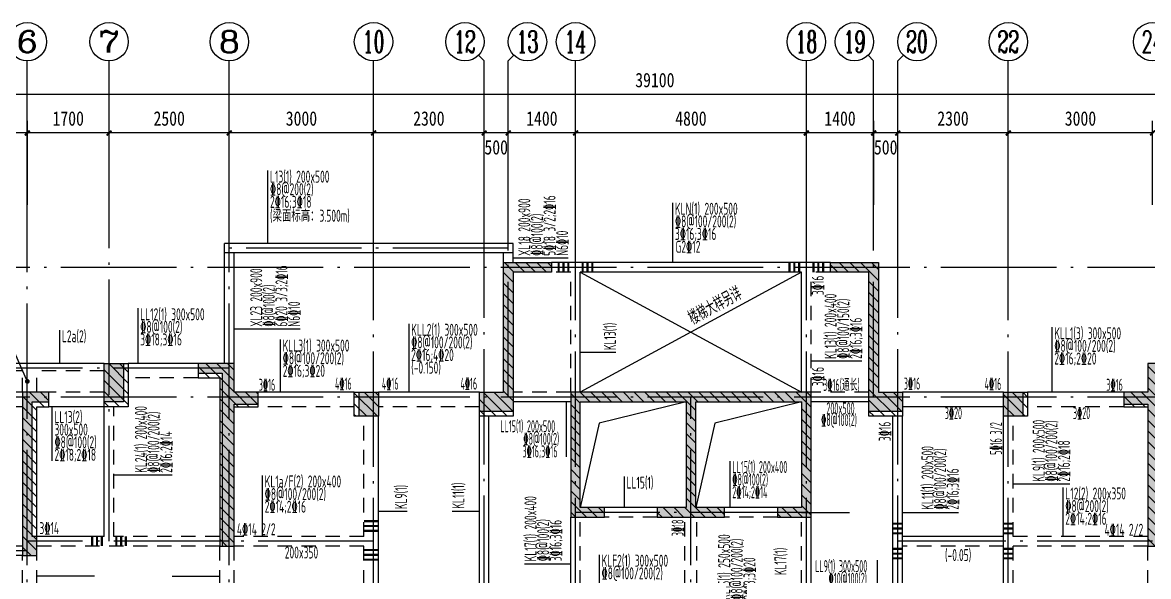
# Model space of a CAD drawing. Extents: x -144902 to 588294, y -160863 to 65494.
# Drawn here: x 112551 to 135966, y -58465 to -46933 of the extents above; entities that cross this region are included whole.
import ezdxf
from ezdxf.enums import TextEntityAlignment as Align

# ---------------------------------------------------------------- set-up
doc = ezdxf.new("R2010")
doc.units = 0
doc.header["$LTSCALE"] = 100
doc.linetypes.add('3', pattern=[5, 3, -2])
doc.linetypes.add('ACAD_ISO04W100', pattern=[30.5, 24, -3, 0.5, -3])
doc.layers.get('0').update_dxf_attribs({"linetype": 'CONTINUOUS'})
doc.layers.get('Defpoints').update_dxf_attribs({"linetype": 'CONTINUOUS'})
for name, color, linetype in [('AXIS', 3, 'CONTINUOUS'), ('AXIS_TEXT', 7, 'CONTINUOUS'), ('DOTE', 253, 'ACAD_ISO04W100'), ('HATCH', 254, 'CONTINUOUS'), ('HIDE_BEAMDIMLOCAL', 7, 'CONTINUOUS'), ('HIDE_BEAMDIMMASS', 2, 'CONTINUOUS'), ('S_BEAMDIMLOCAL', 7, 'CONTINUOUS'), ('S_BEAMDIMMASS', 2, 'CONTINUOUS'), ('TEXT', 7, 'CONTINUOUS'), ('梁', 4, 'CONTINUOUS'), ('梁虚线', 134, '3'), ('次梁箍筋', 1, 'CONTINUOUS'), ('砼墙', 3, 'CONTINUOUS'), ('零厚板', 7, 'CONTINUOUS')]:
    doc.layers.add(name, color=color, linetype=linetype)
doc.styles.add('_HZTXT', font='complex.shx', dxfattribs={"width": 0.7, "bigfont": 'tssdchn.shx'})
doc.styles.add('COMPLEX', font='COMPLEX')
doc.styles.add('DIM_FONT', font='SIMHEI.TTF', dxfattribs={"width": 0.8})
doc.styles.get("Standard").update_dxf_attribs({"font": 'tssdeng.shx', "width": 0.7, "bigfont": 'tssdchn.shx'})
doc.dimstyles.new('DIMN', dxfattribs={"dimtxt": 300, "dimasz": 100, "dimexe": 250, "dimexo": 300, "dimgap": 150, "dimtad": 1, "dimdec": 0, "dimzin": 0, "dimdsep": 46, "dimtxsty": 'DIM_FONT', "dimblk": 'ARCHTICK', "dimcen": 0.09, "dimclrt": 7, "dimazin": 2, "dimtfac": 1, "dimtdec": 0, "dimtix": 1, "dimtmove": 2, "dimatfit": 3, "dimfxl": 1, "dimtolj": 1, "dimtzin": 0, "dimarcsym": 0})
pattern_1 = [(45, (-91455.6, -42367.63), (-112.2532, 112.2532), [])]

# ---------------------------------------------------------------- blocks, each defined once
blk = doc.blocks.new('_ArchTick')
at = {"color": 0, "linetype": 'ByBlock', "const_width": 0.4}
blk.add_lwpolyline([(-0.5, -0.5), (0.5, 0.5)], dxfattribs=at)
blk = doc.blocks.new('*D1608')
at = {"layer": 'AXIS', "color": 0, "lineweight": -2}
for p, q in [((4027, 23103), (4027, 25650)), ((43127, 23103), (43127, 25650)), ((43127, 25400), (4027, 25400))]:
    blk.add_line(p, q, dxfattribs=at)
at = {"layer": 'Defpoints', "color": 0}
for p in [(4027, 25400), (4027, 22803), (43127, 22803)]:
    blk.add_point(p, dxfattribs=at)
at = {"layer": 'AXIS', "color": 0, "lineweight": -2, "xscale": 100, "yscale": 100, "zscale": 100, "rotation": 180}
blk.add_blockref('_ArchTick', (4027, 25400), dxfattribs=at)
at = {"layer": 'AXIS', "color": 0, "lineweight": -2, "xscale": 100, "yscale": 100, "zscale": 100}
blk.add_blockref('_ArchTick', (43127, 25400), dxfattribs=at)
at = {"layer": 'AXIS', "color": 7, "insert": (23577, 25700), "char_height": 300, "attachment_point": 5, "style": 'DIM_FONT'}
blk.add_mtext('\\A1;39100', dxfattribs=at)
blk = doc.blocks.new('*D1613')
at = {"layer": 'AXIS', "color": 0, "lineweight": -2}
for p, q in [((30927, 23103), (30927, 24850)), ((33927, 23103), (33927, 24850)), ((33927, 24600), (30927, 24600))]:
    blk.add_line(p, q, dxfattribs=at)
at = {"layer": 'Defpoints', "color": 0}
for p in [(30927, 24600), (30927, 22803), (33927, 22803)]:
    blk.add_point(p, dxfattribs=at)
at = {"layer": 'AXIS', "color": 0, "lineweight": -2, "xscale": 100, "yscale": 100, "zscale": 100, "rotation": 180}
blk.add_blockref('_ArchTick', (30927, 24600), dxfattribs=at)
at = {"layer": 'AXIS', "color": 0, "lineweight": -2, "xscale": 100, "yscale": 100, "zscale": 100}
blk.add_blockref('_ArchTick', (33927, 24600), dxfattribs=at)
at = {"layer": 'AXIS', "color": 7, "insert": (32427, 24900), "char_height": 300, "attachment_point": 5, "style": 'DIM_FONT'}
blk.add_mtext('\\A1;3000', dxfattribs=at)
blk = doc.blocks.new('*D1614')
at = {"layer": 'AXIS', "color": 0, "lineweight": -2}
for p, q in [((28627, 23103), (28627, 24850)), ((30927, 23103), (30927, 24850)), ((30927, 24600), (28627, 24600))]:
    blk.add_line(p, q, dxfattribs=at)
at = {"layer": 'Defpoints', "color": 0}
for p in [(28627, 24600), (28627, 22803), (30927, 22803)]:
    blk.add_point(p, dxfattribs=at)
at = {"layer": 'AXIS', "color": 0, "lineweight": -2, "xscale": 100, "yscale": 100, "zscale": 100, "rotation": 180}
blk.add_blockref('_ArchTick', (28627, 24600), dxfattribs=at)
at = {"layer": 'AXIS', "color": 0, "lineweight": -2, "xscale": 100, "yscale": 100, "zscale": 100}
blk.add_blockref('_ArchTick', (30927, 24600), dxfattribs=at)
at = {"layer": 'AXIS', "color": 7, "insert": (29777, 24900), "char_height": 300, "attachment_point": 5, "style": 'DIM_FONT'}
blk.add_mtext('\\A1;2300', dxfattribs=at)
blk = doc.blocks.new('*D1615')
at = {"layer": 'AXIS', "color": 0, "lineweight": -2}
for p, q in [((28127, 23103), (28127, 24850)), ((28627, 23103), (28627, 24850)), ((28627, 24600), (28127, 24600))]:
    blk.add_line(p, q, dxfattribs=at)
at = {"layer": 'Defpoints', "color": 0}
for p in [(28127, 24600), (28127, 22803), (28627, 22803)]:
    blk.add_point(p, dxfattribs=at)
at = {"layer": 'AXIS', "color": 0, "lineweight": -2, "xscale": 100, "yscale": 100, "zscale": 100, "rotation": 180}
blk.add_blockref('_ArchTick', (28127, 24600), dxfattribs=at)
at = {"layer": 'AXIS', "color": 0, "lineweight": -2, "xscale": 100, "yscale": 100, "zscale": 100}
blk.add_blockref('_ArchTick', (28627, 24600), dxfattribs=at)
at = {"layer": 'AXIS', "color": 7, "insert": (28377, 24300), "char_height": 300, "attachment_point": 5, "style": 'DIM_FONT'}
blk.add_mtext('\\A1;500', dxfattribs=at)
blk = doc.blocks.new('*D1616')
at = {"layer": 'AXIS', "color": 0, "lineweight": -2}
for p, q in [((26727, 23103), (26727, 24850)), ((28127, 23103), (28127, 24850)), ((28127, 24600), (26727, 24600))]:
    blk.add_line(p, q, dxfattribs=at)
at = {"layer": 'Defpoints', "color": 0}
for p in [(26727, 24600), (26727, 22803), (28127, 22803)]:
    blk.add_point(p, dxfattribs=at)
at = {"layer": 'AXIS', "color": 0, "lineweight": -2, "xscale": 100, "yscale": 100, "zscale": 100, "rotation": 180}
blk.add_blockref('_ArchTick', (26727, 24600), dxfattribs=at)
at = {"layer": 'AXIS', "color": 0, "lineweight": -2, "xscale": 100, "yscale": 100, "zscale": 100}
blk.add_blockref('_ArchTick', (28127, 24600), dxfattribs=at)
at = {"layer": 'AXIS', "color": 7, "insert": (27427, 24900), "char_height": 300, "attachment_point": 5, "style": 'DIM_FONT'}
blk.add_mtext('\\A1;1400', dxfattribs=at)
blk = doc.blocks.new('*D1617')
at = {"layer": 'AXIS', "color": 0, "lineweight": -2}
for p, q in [((21927, 23103), (21927, 24850)), ((26727, 23103), (26727, 24850)), ((26727, 24600), (21927, 24600))]:
    blk.add_line(p, q, dxfattribs=at)
at = {"layer": 'Defpoints', "color": 0}
for p in [(21927, 24600), (21927, 22803), (26727, 22803)]:
    blk.add_point(p, dxfattribs=at)
at = {"layer": 'AXIS', "color": 0, "lineweight": -2, "xscale": 100, "yscale": 100, "zscale": 100, "rotation": 180}
blk.add_blockref('_ArchTick', (21927, 24600), dxfattribs=at)
at = {"layer": 'AXIS', "color": 0, "lineweight": -2, "xscale": 100, "yscale": 100, "zscale": 100}
blk.add_blockref('_ArchTick', (26727, 24600), dxfattribs=at)
at = {"layer": 'AXIS', "color": 7, "insert": (24327, 24900), "char_height": 300, "attachment_point": 5, "style": 'DIM_FONT'}
blk.add_mtext('\\A1;4800', dxfattribs=at)
blk = doc.blocks.new('*D1618')
at = {"layer": 'AXIS', "color": 0, "lineweight": -2}
for p, q in [((20527, 23103), (20527, 24850)), ((21927, 23103), (21927, 24850)), ((21927, 24600), (20527, 24600))]:
    blk.add_line(p, q, dxfattribs=at)
at = {"layer": 'Defpoints', "color": 0}
for p in [(20527, 24600), (20527, 22803), (21927, 22803)]:
    blk.add_point(p, dxfattribs=at)
at = {"layer": 'AXIS', "color": 0, "lineweight": -2, "xscale": 100, "yscale": 100, "zscale": 100, "rotation": 180}
blk.add_blockref('_ArchTick', (20527, 24600), dxfattribs=at)
at = {"layer": 'AXIS', "color": 0, "lineweight": -2, "xscale": 100, "yscale": 100, "zscale": 100}
blk.add_blockref('_ArchTick', (21927, 24600), dxfattribs=at)
at = {"layer": 'AXIS', "color": 7, "insert": (21227, 24900), "char_height": 300, "attachment_point": 5, "style": 'DIM_FONT'}
blk.add_mtext('\\A1;1400', dxfattribs=at)
blk = doc.blocks.new('*D1619')
at = {"layer": 'AXIS', "color": 0, "lineweight": -2}
for p, q in [((20027, 23103), (20027, 24850)), ((20527, 23103), (20527, 24850)), ((20527, 24600), (20027, 24600))]:
    blk.add_line(p, q, dxfattribs=at)
at = {"layer": 'Defpoints', "color": 0}
for p in [(20027, 24600), (20027, 22803), (20527, 22803)]:
    blk.add_point(p, dxfattribs=at)
at = {"layer": 'AXIS', "color": 0, "lineweight": -2, "xscale": 100, "yscale": 100, "zscale": 100, "rotation": 180}
blk.add_blockref('_ArchTick', (20027, 24600), dxfattribs=at)
at = {"layer": 'AXIS', "color": 0, "lineweight": -2, "xscale": 100, "yscale": 100, "zscale": 100}
blk.add_blockref('_ArchTick', (20527, 24600), dxfattribs=at)
at = {"layer": 'AXIS', "color": 7, "insert": (20277, 24300), "char_height": 300, "attachment_point": 5, "style": 'DIM_FONT'}
blk.add_mtext('\\A1;500', dxfattribs=at)
blk = doc.blocks.new('*D1620')
at = {"layer": 'AXIS', "color": 0, "lineweight": -2}
for p, q in [((17727, 23103), (17727, 24850)), ((20027, 23103), (20027, 24850)), ((20027, 24600), (17727, 24600))]:
    blk.add_line(p, q, dxfattribs=at)
at = {"layer": 'Defpoints', "color": 0}
for p in [(17727, 24600), (17727, 22803), (20027, 22803)]:
    blk.add_point(p, dxfattribs=at)
at = {"layer": 'AXIS', "color": 0, "lineweight": -2, "xscale": 100, "yscale": 100, "zscale": 100, "rotation": 180}
blk.add_blockref('_ArchTick', (17727, 24600), dxfattribs=at)
at = {"layer": 'AXIS', "color": 0, "lineweight": -2, "xscale": 100, "yscale": 100, "zscale": 100}
blk.add_blockref('_ArchTick', (20027, 24600), dxfattribs=at)
at = {"layer": 'AXIS', "color": 7, "insert": (18877, 24900), "char_height": 300, "attachment_point": 5, "style": 'DIM_FONT'}
blk.add_mtext('\\A1;2300', dxfattribs=at)
blk = doc.blocks.new('*D1621')
at = {"layer": 'AXIS', "color": 0, "lineweight": -2}
for p, q in [((14727, 23103), (14727, 24850)), ((17727, 23103), (17727, 24850)), ((17727, 24600), (14727, 24600))]:
    blk.add_line(p, q, dxfattribs=at)
at = {"layer": 'Defpoints', "color": 0}
for p in [(14727, 24600), (14727, 22803), (17727, 22803)]:
    blk.add_point(p, dxfattribs=at)
at = {"layer": 'AXIS', "color": 0, "lineweight": -2, "xscale": 100, "yscale": 100, "zscale": 100, "rotation": 180}
blk.add_blockref('_ArchTick', (14727, 24600), dxfattribs=at)
at = {"layer": 'AXIS', "color": 0, "lineweight": -2, "xscale": 100, "yscale": 100, "zscale": 100}
blk.add_blockref('_ArchTick', (17727, 24600), dxfattribs=at)
at = {"layer": 'AXIS', "color": 7, "insert": (16227, 24900), "char_height": 300, "attachment_point": 5, "style": 'DIM_FONT'}
blk.add_mtext('\\A1;3000', dxfattribs=at)
blk = doc.blocks.new('*D1622')
at = {"layer": 'AXIS', "color": 0, "lineweight": -2}
for p, q in [((12227, 23103), (12227, 24850)), ((14727, 23103), (14727, 24850)), ((14727, 24600), (12227, 24600))]:
    blk.add_line(p, q, dxfattribs=at)
at = {"layer": 'Defpoints', "color": 0}
for p in [(12227, 24600), (12227, 22803), (14727, 22803)]:
    blk.add_point(p, dxfattribs=at)
at = {"layer": 'AXIS', "color": 0, "lineweight": -2, "xscale": 100, "yscale": 100, "zscale": 100, "rotation": 180}
blk.add_blockref('_ArchTick', (12227, 24600), dxfattribs=at)
at = {"layer": 'AXIS', "color": 0, "lineweight": -2, "xscale": 100, "yscale": 100, "zscale": 100}
blk.add_blockref('_ArchTick', (14727, 24600), dxfattribs=at)
at = {"layer": 'AXIS', "color": 7, "insert": (13477, 24900), "char_height": 300, "attachment_point": 5, "style": 'DIM_FONT'}
blk.add_mtext('\\A1;2500', dxfattribs=at)
blk = doc.blocks.new('*D1623')
at = {"layer": 'AXIS', "color": 0, "lineweight": -2}
for p, q in [((10527, 23103), (10527, 24850)), ((12227, 23103), (12227, 24850)), ((12227, 24600), (10527, 24600))]:
    blk.add_line(p, q, dxfattribs=at)
at = {"layer": 'Defpoints', "color": 0}
for p in [(10527, 24600), (10527, 22803), (12227, 22803)]:
    blk.add_point(p, dxfattribs=at)
at = {"layer": 'AXIS', "color": 0, "lineweight": -2, "xscale": 100, "yscale": 100, "zscale": 100, "rotation": 180}
blk.add_blockref('_ArchTick', (10527, 24600), dxfattribs=at)
at = {"layer": 'AXIS', "color": 0, "lineweight": -2, "xscale": 100, "yscale": 100, "zscale": 100}
blk.add_blockref('_ArchTick', (12227, 24600), dxfattribs=at)
at = {"layer": 'AXIS', "color": 7, "insert": (11377, 24900), "char_height": 300, "attachment_point": 5, "style": 'DIM_FONT'}
blk.add_mtext('\\A1;1700', dxfattribs=at)
blk = doc.blocks.new('*D1624')
at = {"layer": 'AXIS', "color": 0, "lineweight": -2}
for p, q in [((8627, 23103), (8627, 24850)), ((10527, 23103), (10527, 24850)), ((10527, 24600), (8627, 24600))]:
    blk.add_line(p, q, dxfattribs=at)
at = {"layer": 'Defpoints', "color": 0}
for p in [(8627, 24600), (8627, 22803), (10527, 22803)]:
    blk.add_point(p, dxfattribs=at)
at = {"layer": 'AXIS', "color": 0, "lineweight": -2, "xscale": 100, "yscale": 100, "zscale": 100, "rotation": 180}
blk.add_blockref('_ArchTick', (8627, 24600), dxfattribs=at)
at = {"layer": 'AXIS', "color": 0, "lineweight": -2, "xscale": 100, "yscale": 100, "zscale": 100}
blk.add_blockref('_ArchTick', (10527, 24600), dxfattribs=at)
at = {"layer": 'AXIS', "color": 7, "insert": (9577, 24900), "char_height": 300, "attachment_point": 5, "style": 'DIM_FONT'}
blk.add_mtext('\\A1;1900', dxfattribs=at)
blk = doc.blocks.new('2012120614131601')
at = {"layer": 'HATCH'}
for points in [[(15000, 16400), (15000, 13700), (14500, 13700), (14500, 13300), (15200, 13300), (15200, 16200), (16000, 16200), (16000, 16400)], [(22600, 16200), (22600, 13300), (23300, 13300), (23300, 13700), (22800, 13700), (22800, 16400), (21800, 16400), (21800, 16200)], [(8600, 14300), (9400, 14300), (9400, 13700), (9900, 13700), (9900, 13450), (9400, 13450), (9400, 10500), (9150, 10500), (9150, 14100), (8600, 14100)], [(29150, 14300), (29150, 14100), (28650, 14100), (28650, 10500), (28400, 10500), (28400, 13450), (27900, 13450), (27900, 13700), (28400, 13700), (28400, 14300)], [(31100, 14300), (30700, 14300), (30700, 13500), (31100, 13500)], [(12400, 13700), (12000, 13700), (12000, 13200), (12400, 13200)], [(16600, 11300), (17100, 11300), (17100, 11100), (16400, 11100), (16400, 13700), (21400, 13700), (21400, 11100), (20700, 11100), (20700, 11300), (21200, 11300), (21200, 13500), (19000, 13500), (19000, 11300), (19600, 11300), (19600, 11100), (18200, 11100), (18200, 11300), (18800, 11300), (18800, 13500), (16600, 13500)], [(25800, 13700), (25400, 13700), (25400, 13200), (25800, 13200)], [(32250, 13500), (32250, 13700), (32800, 13700), (32800, 10300), (32500, 10300), (32500, 10700), (32600, 10700), (32600, 13500)]]:
    blk.add_hatch(color=256, dxfattribs=at).paths.add_polyline_path(points)
at = {"layer": '砼墙'}
for points in [[(15000, 16400), (15000, 13700), (14500, 13700), (14500, 13300), (15200, 13300), (15200, 16200), (16000, 16200), (16000, 16400)], [(22600, 16200), (22600, 13300), (23300, 13300), (23300, 13700), (22800, 13700), (22800, 16400), (21800, 16400), (21800, 16200)], [(8600, 14300), (9400, 14300), (9400, 13700), (9900, 13700), (9900, 13450), (9400, 13450), (9400, 10500), (9150, 10500), (9150, 14100), (8600, 14100)], [(29150, 14300), (29150, 14100), (28650, 14100), (28650, 10500), (28400, 10500), (28400, 13450), (27900, 13450), (27900, 13700), (28400, 13700), (28400, 14300)], [(31100, 14300), (30700, 14300), (30700, 13500), (31100, 13500)], [(12400, 13700), (12000, 13700), (12000, 13200), (12400, 13200)], [(16600, 11300), (17100, 11300), (17100, 11100), (16400, 11100), (16400, 13700), (21400, 13700), (21400, 11100), (20700, 11100), (20700, 11300), (21200, 11300), (21200, 13500), (19000, 13500), (19000, 11300), (19600, 11300), (19600, 11100), (18200, 11100), (18200, 11300), (18800, 11300), (18800, 13500), (16600, 13500)], [(25800, 13700), (25400, 13700), (25400, 13200), (25800, 13200)], [(32250, 13500), (32250, 13700), (32800, 13700), (32800, 10300), (32500, 10300), (32500, 10700), (32600, 10700), (32600, 13500)]]:
    blk.add_lwpolyline(points, close=True, dxfattribs=at)
blk = doc.blocks.new('2012120614220625')
at = {"layer": 'HATCH'}
h = blk.add_hatch(dxfattribs=at)
h.set_pattern_fill('ANSI31', color=256, scale=50, style=0)
h.set_pattern_definition(pattern_1)
h.paths.add_polyline_path([(16000, 16400), (15000, 16400), (15000, 13700), (14500, 13700), (14500, 13200), (15200, 13200), (15200, 16200), (16000, 16200)])
h = blk.add_hatch(dxfattribs=at)
h.set_pattern_fill('ANSI31', color=256, scale=50, style=0)
h.set_pattern_definition(pattern_1)
h.paths.add_polyline_path([(21800, 16200), (22600, 16200), (22600, 13200), (23300, 13200), (23300, 13700), (22800, 13700), (22800, 16400), (21800, 16400)])
h = blk.add_hatch(dxfattribs=at)
h.set_pattern_fill('ANSI31', color=256, scale=50, style=0)
h.set_pattern_definition(pattern_1)
h.paths.add_polyline_path([(9100, 14000), (8600, 14000), (8600, 14300), (9400, 14300), (9400, 13700), (9900, 13700), (9900, 13400), (9400, 13400), (9400, 10500), (9100, 10500)])
h = blk.add_hatch(dxfattribs=at)
h.set_pattern_fill('ANSI31', color=256, scale=50, style=0)
h.set_pattern_definition(pattern_1)
h.paths.add_polyline_path([(29150, 14300), (29150, 14000), (28700, 14000), (28700, 10500), (28400, 10500), (28400, 13400), (27900, 13400), (27900, 13700), (28400, 13700), (28400, 14300)])
h = blk.add_hatch(dxfattribs=at)
h.set_pattern_fill('ANSI31', color=256, scale=50, style=0)
h.set_pattern_definition(pattern_1)
h.paths.add_polyline_path([(31100, 14300), (30600, 14300), (30600, 13400), (31100, 13400)])
h = blk.add_hatch(dxfattribs=at)
h.set_pattern_fill('ANSI31', color=256, scale=50, style=0)
h.set_pattern_definition(pattern_1)
h.paths.add_polyline_path([(12400, 13700), (11900, 13700), (11900, 13200), (12400, 13200)])
h = blk.add_hatch(dxfattribs=at)
h.set_pattern_fill('ANSI31', color=256, scale=50, style=0)
h.set_pattern_definition(pattern_1)
h.paths.add_polyline_path([(18800, 11300), (18800, 13500), (16600, 13500), (16600, 11300), (17100, 11300), (17100, 11100), (16400, 11100), (16400, 13700), (21400, 13700), (21400, 11100), (20700, 11100), (20700, 11300), (21200, 11300), (21200, 13500), (19000, 13500), (19000, 11300), (19600, 11300), (19600, 11100), (18200, 11100), (18200, 11300)])
h = blk.add_hatch(dxfattribs=at)
h.set_pattern_fill('ANSI31', color=256, scale=50, style=0)
h.set_pattern_definition(pattern_1)
h.paths.add_polyline_path([(25900, 13700), (25400, 13700), (25400, 13200), (25900, 13200)])
h = blk.add_hatch(dxfattribs=at)
h.set_pattern_fill('ANSI31', color=256, scale=50, style=0)
h.set_pattern_definition(pattern_1)
h.paths.add_polyline_path([(32500, 10300), (32500, 13400), (32250, 13400), (32250, 13700), (32800, 13700), (32800, 10300)])
at = {"layer": '砼墙', "elevation": 0}
for points in [[(16000, 16400), (15000, 16400), (15000, 13700), (14500, 13700), (14500, 13200), (15200, 13200), (15200, 16200), (16000, 16200)], [(21800, 16200), (22600, 16200), (22600, 13200), (23300, 13200), (23300, 13700), (22800, 13700), (22800, 16400), (21800, 16400)], [(9100, 14000), (8600, 14000), (8600, 14300), (9400, 14300), (9400, 13700), (9900, 13700), (9900, 13400), (9400, 13400), (9400, 10500), (9100, 10500)], [(31100, 14300), (30600, 14300), (30600, 13400), (31100, 13400)], [(12400, 13700), (11900, 13700), (11900, 13200), (12400, 13200)], [(18800, 11300), (18800, 13500), (16600, 13500), (16600, 11300), (17100, 11300), (17100, 11100), (16400, 11100), (16400, 13700), (21400, 13700), (21400, 11100), (20700, 11100), (20700, 11300), (21200, 11300), (21200, 13500), (19000, 13500), (19000, 11300), (19600, 11300), (19600, 11100), (18200, 11100), (18200, 11300)], [(25900, 13700), (25400, 13700), (25400, 13200), (25900, 13200)], [(32500, 10300), (32500, 13400), (32250, 13400), (32250, 13700), (32800, 13700), (32800, 10300)]]:
    blk.add_lwpolyline(points, close=True, dxfattribs=at)
at = {"layer": '砼墙'}
blk.add_lwpolyline([(29150, 14300), (29150, 14000), (28700, 14000), (28700, 10500), (28400, 10500), (28400, 13400), (27900, 13400), (27900, 13700), (28400, 13700), (28400, 14300)], close=True, dxfattribs=at)
blk = doc.blocks.new('_AXISO')
blk.add_circle((0, 0), 0.5)
at = {"layer": 'AXIS_TEXT', "style": 'COMPLEX', "width": 1.041667}
blk.add_attdef('A', text='', height=0.56, dxfattribs=at).set_placement((-0.25, -0.28), (0.25, -0.28), align=Align.FIT)
blk = doc.blocks.new('2012122711173158')
at = {"layer": 'AXIS'}
for p, q in [((10526.8, 22802.6, 0), (10526.8, 26100, 0)), ((12226.8, 22802.6, 0), (12226.8, 26100, 0)), ((14726.8, 22802.6, 0), (14726.8, 26100, 0)), ((17726.8, 22802.6, 0), (17726.8, 26100, 0)), ((19909.6, 26217.2, 0), (20026.8, 26100, 0)), ((20026.8, 22802.6, 0), (20026.8, 26100, 0)), ((20643.9, 26217.2, 0), (20526.8, 26100, 0)), ((20526.8, 22802.6, 0), (20526.8, 26100, 0)), ((21926.8, 22802.6, 0), (21926.8, 26100, 0)), ((26726.8, 22802.6, 0), (26726.8, 26100, 0)), ((28009.6, 26217.2, 0), (28126.8, 26100, 0)), ((28126.8, 22802.6, 0), (28126.8, 26100, 0)), ((28743.9, 26217.2, 0), (28626.8, 26100, 0)), ((28626.8, 22802.6, 0), (28626.8, 26100, 0)), ((30926.8, 22802.6, 0), (30926.8, 26100, 0)), ((26624.4, 16702.6, 0), (27624.4, 16702.6, 0))]:
    blk.add_line(p, q, dxfattribs=at)
at = {"layer": 'DOTE'}
for p, q in [((10526.8, 3402.6, 0), (10526.8, 22802.6, 0)), ((12226.8, 16102.6, 0), (12226.8, 22802.6, 0)), ((14726.8, 3402.6, 0), (14726.8, 22802.6, 0)), ((17726.8, 14602.6, 0), (17726.8, 22802.6, 0)), ((20026.8, 11602.6, 0), (20026.8, 22802.6, 0)), ((20526.8, 19102.6, 0), (20526.8, 22802.6, 0)), ((21926.8, 14602.6, 0), (21926.8, 22802.6, 0)), ((26726.8, 14602.6, 0), (26726.8, 22802.6, 0)), ((28126.8, 19102.6, 0), (28126.8, 22802.6, 0)), ((28626.8, 11602.6, 0), (28626.8, 22802.6, 0)), ((30926.8, 14602.6, 0), (30926.8, 22802.6, 0)), ((20526.8, 22202.6, 0), (14726.8, 22202.6, 0)), ((44126.8, 21802.6, 0), (3026.8, 21802.6, 0)), ((14726.8, 19702.6, 0), (3026.8, 19702.6, 0)), ((44126.8, 19102.6, 0), (8626.8, 19102.6, 0)), ((24326.8, 3402.6, 0), (24326.8, 19102.6, 0)), ((26726.8, 16702.6, 0), (21926.8, 16702.6, 0)), ((14726.8, 16102.6, 0), (10526.8, 16102.6, 0)), ((17726.8, 16102.6, 0), (14726.8, 16102.6, 0)), ((33926.8, 16102.6, 0), (28626.8, 16102.6, 0)), ((10526.8, 15902.6, 0), (8626.8, 15902.6, 0))]:
    blk.add_line(p, q, dxfattribs=at)
at = {"layer": '梁'}
for p, q in [((14626.8, 19802.7), (14626.8, 22302.6)), ((17726.8, 22302.6), (14626.8, 22302.6)), ((20626.8, 22302.6), (17726.8, 22302.6)), ((20626.8, 21902.6), (20626.8, 22302.6)), ((20626.8, 22102.6), (14626.8, 22102.6)), ((14826.8, 19802.7), (14826.8, 22102.6)), ((20426.8, 21902.6), (20426.8, 22102.6)), ((21926.8, 21902.6), (21426.8, 21902.6)), ((26726.8, 21902.6), (21926.8, 21902.6)), ((27226.8, 21902.6), (26726.8, 21902.6)), ((22026.8, 19202.6), (22026.8, 21702.6)), ((26626.8, 21702.6), (22026.8, 21702.6)), ((26626.8, 19202.6), (26626.8, 21702.6)), ((12126.8, 19802.7), (8726.8, 19802.7)), ((14076.8, 19802.7), (12626.8, 19802.7)), ((17326.8, 19202.6), (15326.8, 19202.6)), ((19926.8, 19202.6), (17826.8, 19202.6)), ((30826.8, 19202.6), (28726.8, 19202.6)), ((33326.8, 19202.6), (31326.8, 19202.6)), ((21826.8, 19002.6), (20626.8, 19002.6)), ((28026.8, 19002.6), (26826.8, 19002.6)), ((10426.8, 18902.6), (9126.8, 18902.6)), ((12326.8, 18902.6), (10976.8, 18902.6)), ((12126.8, 16202.6), (12126.8, 18902.6)), ((30826.8, 18902.6), (28726.8, 18902.6)), ((17826.8, 14702.6), (17826.8, 18702.6)), ((19926.8, 14702.6), (19926.8, 18702.6)), ((20126.8, 16222.6), (20126.8, 18702.6)), ((28526.8, 16202.6), (28526.8, 18702.6)), ((28726.8, 16202.6), (28726.8, 18702.6)), ((30826.8, 16202.6), (30826.8, 18702.6)), ((23626.7, 16802.6), (22526.8, 16802.6)), ((26126.8, 16802.6), (25026.9, 16802.6)), ((21826.8, 14702.6), (21826.8, 16602.6)), ((26826.8, 14702.6), (26826.8, 16602.6)), ((12126.8, 16202.6), (10726.8, 16202.6)), ((20126.8, 14702.6), (20126.8, 16222.6)), ((28526.8, 14702.6), (28526.8, 16202.6)), ((28726.8, 14702.6), (28726.8, 16202.6)), ((30826.8, 16202.6), (28726.8, 16202.6)), ((30826.8, 14702.6), (30826.8, 16202.6)), ((10426.8, 16002.6), (8726.8, 16002.6))]:
    blk.add_line(p, q, dxfattribs=at)
at = {"layer": '梁虚线'}
for p, q in [((21826.8, 21702.6), (21426.8, 21702.6)), ((21826.8, 19202.6), (21826.8, 21702.6)), ((26826.8, 19202.6), (26826.8, 21702.6)), ((27226.8, 21702.6), (26826.8, 21702.6)), ((10426.8, 19652.7), (8726.8, 19652.7)), ((10426.8, 19202.6), (10426.8, 19652.7)), ((12126.8, 19652.7), (10726.8, 19652.7)), ((10726.8, 19202.6), (10726.8, 19652.7)), ((14076.8, 19502.7), (12626.8, 19502.7)), ((10426.8, 19202.6), (9126.8, 19202.6)), ((12126.8, 19202.6), (10976.8, 19202.6)), ((21826.8, 19202.6), (20626.8, 19202.6)), ((28026.8, 19202.6), (26826.8, 19202.6)), ((12326.8, 16202.6), (12326.8, 18902.6)), ((17326.8, 18902.6), (15326.8, 18902.6)), ((19926.8, 18902.6), (17826.8, 18902.6)), ((33326.8, 18902.6), (31326.8, 18902.6)), ((17526.8, 16202.6), (17526.8, 18702.6)), ((31026.8, 16202.6), (31026.8, 18702.6)), ((22026.8, 14702.6), (22026.8, 16602.6)), ((23626.7, 16602.6), (22526.8, 16602.6)), ((24201.8, 14702.6), (24201.8, 16602.6)), ((24451.8, 14702.6), (24451.8, 16602.6)), ((26126.8, 16602.6), (25026.9, 16602.6)), ((26626.8, 14702.6), (26626.8, 16602.6)), ((14526.8, 16202.6), (12326.8, 16202.6)), ((17526.8, 16202.6, 0), (14826.8, 16202.6, 0)), ((33826.8, 16202.6), (31026.8, 16202.6)), ((14526.8, 16002.6), (10726.8, 16002.6)), ((14526.8, 14702.6), (14526.8, 16002.6)), ((14826.8, 14702.6), (14826.8, 16122.6)), ((17526.8, 16002.6, 0), (14826.8, 16002.6, 0)), ((17526.8, 14702.6), (17526.8, 16002.6)), ((30826.8, 16002.6), (28726.8, 16002.6)), ((33826.8, 16002.6), (31026.8, 16002.6)), ((31026.8, 14702.6), (31026.8, 16002.6)), ((33826.8, 14702.6), (33826.8, 16102.6)), ((10426.8, 15802.6), (8726.8, 15802.6)), ((10426.8, 14702.6), (10426.8, 15802.6)), ((10726.8, 14702.6), (10726.8, 15802.6))]:
    blk.add_line(p, q, dxfattribs=at)
at = {"layer": '零厚板'}
for p, q in [((26626.8, 21702.6), (22026.8, 19202.6)), ((22026.8, 21702.6), (26626.8, 19202.6))]:
    blk.add_line(p, q, dxfattribs=at)
for points in [[(24226.8, 19002.6), (22420.5, 18556.8), (22026.8, 16802.6)], [(26626.8, 19002.6), (24820.5, 18556.8), (24426.8, 16802.6)]]:
    blk.add_lwpolyline(points, dxfattribs=at)
at = {"layer": 'AXIS'}
ref = blk.add_blockref('_AXISO', (10526.8, 26500, 0), dxfattribs=dict(at, xscale=800, yscale=800, zscale=800))
ref.add_attrib('A', '6', dxfattribs={"layer": 'AXIS_TEXT', "height": 452.5, "style": '_HZTXT', "width": 1.5}).set_placement((10300.5, 26273.8, 0), (10753.1, 26273.8, 0), align=Align.FIT)
ref = blk.add_blockref('_AXISO', (12226.8, 26500, 0), dxfattribs=dict(at, xscale=800, yscale=800, zscale=800))
ref.add_attrib('A', '7', dxfattribs={"layer": 'AXIS_TEXT', "height": 452.5, "style": '_HZTXT', "width": 1.5}).set_placement((12000.5, 26273.8, 0), (12453.1, 26273.8, 0), align=Align.FIT)
ref = blk.add_blockref('_AXISO', (14726.8, 26500, 0), dxfattribs=dict(at, xscale=800, yscale=800, zscale=800))
ref.add_attrib('A', '8', dxfattribs={"layer": 'AXIS_TEXT', "height": 452.5, "style": '_HZTXT', "width": 1.5}).set_placement((14500.5, 26273.8, 0), (14953.1, 26273.8, 0), align=Align.FIT)
ref = blk.add_blockref('_AXISO', (17726.8, 26500, 0), dxfattribs=dict(at, xscale=800, yscale=800, zscale=800))
ref.add_attrib('A', '10', dxfattribs={"layer": 'AXIS_TEXT', "height": 452.55, "style": '_HZTXT', "width": 0.724138}).set_placement((17500.5, 26273.8, 0), (17953.1, 26273.8, 0), align=Align.FIT)
ref = blk.add_blockref('_AXISO', (19626.8, 26500, 0), dxfattribs=dict(at, xscale=800, yscale=800, zscale=800))
ref.add_attrib('A', '12', dxfattribs={"layer": 'AXIS_TEXT', "height": 452.55, "style": '_HZTXT', "width": 0.724138}).set_placement((19400.5, 26273.8, 0), (19853.1, 26273.8, 0), align=Align.FIT)
ref = blk.add_blockref('_AXISO', (20926.8, 26500, 0), dxfattribs=dict(at, xscale=800, yscale=800, zscale=800))
ref.add_attrib('A', '13', dxfattribs={"layer": 'AXIS_TEXT', "height": 452.55, "style": '_HZTXT', "width": 0.724138}).set_placement((20700.5, 26273.8, 0), (21153.1, 26273.8, 0), align=Align.FIT)
ref = blk.add_blockref('_AXISO', (21926.8, 26500, 0), dxfattribs=dict(at, xscale=800, yscale=800, zscale=800))
ref.add_attrib('A', '14', dxfattribs={"layer": 'AXIS_TEXT', "height": 452.55, "style": '_HZTXT', "width": 0.677419}).set_placement((21700.5, 26273.8, 0), (22153.1, 26273.8, 0), align=Align.FIT)
ref = blk.add_blockref('_AXISO', (26726.8, 26500, 0), dxfattribs=dict(at, xscale=800, yscale=800, zscale=800))
ref.add_attrib('A', '18', dxfattribs={"layer": 'AXIS_TEXT', "height": 452.55, "style": '_HZTXT', "width": 0.724138}).set_placement((26500.5, 26273.8, 0), (26953.1, 26273.8, 0), align=Align.FIT)
ref = blk.add_blockref('_AXISO', (27726.8, 26500, 0), dxfattribs=dict(at, xscale=800, yscale=800, zscale=800))
ref.add_attrib('A', '19', dxfattribs={"layer": 'AXIS_TEXT', "height": 452.55, "style": '_HZTXT', "width": 0.724138}).set_placement((27500.5, 26273.8, 0), (27953.1, 26273.8, 0), align=Align.FIT)
ref = blk.add_blockref('_AXISO', (29026.8, 26500, 0), dxfattribs=dict(at, xscale=800, yscale=800, zscale=800))
ref.add_attrib('A', '20', dxfattribs={"layer": 'AXIS_TEXT', "height": 452.55, "style": '_HZTXT', "width": 0.617647}).set_placement((28800.5, 26273.8, 0), (29253.1, 26273.8, 0), align=Align.FIT)
ref = blk.add_blockref('_AXISO', (30926.8, 26500, 0), dxfattribs=dict(at, xscale=800, yscale=800, zscale=800))
ref.add_attrib('A', '22', dxfattribs={"layer": 'AXIS_TEXT', "height": 452.55, "style": '_HZTXT', "width": 0.617647}).set_placement((30700.5, 26273.8, 0), (31153.1, 26273.8, 0), align=Align.FIT)
ref = blk.add_blockref('_AXISO', (33926.8, 26500, 0), dxfattribs=dict(at, xscale=800, yscale=800, zscale=800))
ref.add_attrib('A', '24', dxfattribs={"layer": 'AXIS_TEXT', "height": 452.55, "style": '_HZTXT', "width": 0.583333}).set_placement((33700.5, 26273.8, 0), (34153.1, 26273.8, 0), align=Align.FIT)
at = {"layer": 'HATCH', "xscale": -1}
blk.add_blockref('2012120614220625', (43226.8, 5502.6, 0), dxfattribs=at)
at = {"layer": '砼墙', "xscale": -1}
blk.add_blockref('2012120614131601', (43226.8, 5502.6), dxfattribs=at)
at = {"layer": 'TEXT', "width": 0.7}
blk.add_text('楼梯大样另详', height=300, rotation=28.52302, dxfattribs=at).set_placement((24372.4, 20592.3))
at = {"layer": 'AXIS'}
for p1, p2, distance, picture, middle in [((43126.8, 22802.6, 0), (4026.8, 22802.6, 0), -2597.5, '*D1608', (23576.8, 25700, 0)), ((10526.8, 22802.6, 0), (8626.8, 22802.6, 0), -1797.5, '*D1624', (9576.8, 24900, 0)), ((12226.8, 22802.6, 0), (10526.8, 22802.6, 0), -1797.5, '*D1623', (11376.8, 24900, 0)), ((14726.8, 22802.6, 0), (12226.8, 22802.6, 0), -1797.5, '*D1622', (13476.8, 24900, 0)), ((17726.8, 22802.6, 0), (14726.8, 22802.6, 0), -1797.5, '*D1621', (16226.8, 24900, 0)), ((20026.8, 22802.6, 0), (17726.8, 22802.6, 0), -1797.5, '*D1620', (18876.8, 24900, 0)), ((21926.8, 22802.6, 0), (20526.8, 22802.6, 0), -1797.5, '*D1618', (21226.8, 24900, 0)), ((26726.8, 22802.6, 0), (21926.8, 22802.6, 0), -1797.5, '*D1617', (24326.8, 24900, 0)), ((28126.8, 22802.6, 0), (26726.8, 22802.6, 0), -1797.5, '*D1616', (27426.8, 24900, 0)), ((30926.8, 22802.6, 0), (28626.8, 22802.6, 0), -1797.5, '*D1614', (29776.8, 24900, 0)), ((33926.8, 22802.6, 0), (30926.8, 22802.6, 0), -1797.5, '*D1613', (32426.8, 24900, 0))]:
    dim = blk.add_aligned_dim(p1=p1, p2=p2, distance=distance, dimstyle='DIMN', dxfattribs=at)
    dim.commit()
    dim.dimension.update_dxf_attribs({"geometry": picture, "text_midpoint": middle})
for base, p1, p2, picture, middle in [((20026.8, 24600, 0), (20526.8, 22802.6, 0), (20026.8, 22802.6, 0), '*D1619', (20276.8, 24300, 0)), ((28126.8, 24600, 0), (28626.8, 22802.6, 0), (28126.8, 22802.6, 0), '*D1615', (28376.8, 24300, 0))]:
    dim = blk.add_linear_dim(base=base, p1=p1, p2=p2, angle=180, dimstyle='DIMN', dxfattribs=at)
    dim.commit()
    dim.dimension.update_dxf_attribs({"geometry": picture, "text_midpoint": middle, "dimtype": 129})

msp = doc.modelspace()

# ---------------------------------------------------------------- linework, layer by layer
at = {"layer": 'HIDE_BEAMDIMMASS'}
for p, q in [((123898.234, -51840.14), (122751.151, -51840.14)), ((118323.137, -53314.957), (116951.151, -53314.957)), ((112332.857, -53693.095), (112651.151, -54403.418, 0)), ((124892.298, -53804.715), (124151.151, -53804.715)), ((130005.436, -53985.238), (128951.151, -53985.238)), ((115664.165, -56356.373), (114451.151, -56356.373)), ((134333.516, -56540.457), (133151.151, -56540.457)), ((120546.967, -57112.071), (119951.151, -57112.071)), ((121489.24, -57102.434), (122051.151, -57102.434)), ((132012.567, -57137.482), (130851.151, -57137.482)), ((122989.69, -58197.947), (123951.151, -58197.947)), ((114050.399, -58458.853), (112851.151, -58458.853)), ((115666.324, -58458.853), (116651.151, -58458.853))]:
    msp.add_line(p, q, dxfattribs=at)
at = {"layer": 'HIDE_BEAMDIMMASS', "const_width": 50, "elevation": 0}
msp.add_lwpolyline([(112676.151, -54403.418, -1), (112626.151, -54403.418, -1)], format="xyb", close=True, dxfattribs=at)
at = {"layer": 'S_BEAMDIMMASS'}
for p, q in [((117648, -50016.597), (117648, -51530.32)), ((126068.423, -50684.318), (126068.423, -51930.32)), ((114948.826, -52881.293), (114948.826, -54030.149)), ((113320.877, -53338.461), (113320.877, -54030.149)), ((120583.19, -53204.107), (120583.19, -54630.309)), ((133958.264, -53276.88), (133958.264, -54630.309)), ((117911.548, -53533.483), (117911.548, -54630.309)), ((113165.111, -56057), (113165.111, -54930.309)), ((123861.668, -55972.662), (123861.668, -54830.311)), ((127261.749, -56060.633), (127261.749, -57030.31)), ((117537.633, -56360.696), (117537.633, -57630.31)), ((125061.078, -56385.45), (125061.078, -57030.31)), ((134186.175, -56611.392), (134186.175, -57630.32)), ((124542.159, -58010.947), (124542.165, -59130.318)), ((130325.878, -58122.627), (130325.878, -59130.32))]:
    msp.add_line(p, q, dxfattribs=at)
at = {"layer": '次梁箍筋', "const_width": 44.9}
for points in [[(123701.151, -51930.32), (123701.151, -52130.32)], [(123801.151, -51930.32), (123801.151, -52130.32)], [(123901.151, -51930.32), (123901.151, -52130.32)], [(124201.151, -51930.32), (124201.151, -52130.32)], [(124301.151, -51930.32), (124301.151, -52130.32)], [(124401.151, -51930.32), (124401.151, -52130.32)], [(128501.151, -51930.32), (128501.151, -52130.32)], [(128601.151, -51930.32), (128601.151, -52130.32)], [(128701.151, -51930.32), (128701.151, -52130.32)], [(129001.151, -51930.32), (129001.151, -52130.32)], [(129101.151, -51930.32), (129101.151, -52130.32)], [(129201.151, -51930.32), (129201.151, -52130.32)], [(130851.151, -57366.397), (130651.151, -57366.397)], [(133151.151, -57366.397), (132951.151, -57366.397)], [(130851.151, -57466.397), (130651.151, -57466.397)], [(130851.151, -57566.397), (130651.151, -57566.397)], [(133151.151, -57466.397), (132951.151, -57466.397)], [(133151.151, -57566.397), (132951.151, -57566.397)], [(114001.151, -57630.31), (114001.151, -57830.31)], [(114101.151, -57630.31), (114101.151, -57830.31)], [(114201.151, -57630.31), (114201.151, -57830.31)], [(114501.151, -57630.31), (114501.151, -57830.31)], [(114601.151, -57630.31), (114601.151, -57830.31)], [(114701.151, -57630.31), (114701.151, -57830.31)], [(130851.151, -57887.822), (130651.151, -57887.822)], [(130851.151, -57987.822), (130651.151, -57987.822)], [(130851.151, -58087.822), (130651.151, -58087.822)], [(133151.151, -57887.822), (132951.151, -57887.822)], [(133151.151, -57987.822), (132951.151, -57987.822)], [(133151.151, -58087.822), (132951.151, -58087.822)]]:
    msp.add_lwpolyline(points, dxfattribs=at)
at = {"layer": '次梁箍筋', "const_width": 44.9, "elevation": 0}
for points in [[(119951.151, -57312.708), (119651.151, -57312.708)], [(119951.151, -57412.708), (119651.151, -57412.708)], [(119951.151, -57512.708), (119651.151, -57512.708)], [(119951.151, -57912.708), (119651.151, -57912.708)], [(119951.151, -58012.708), (119651.151, -58012.708)], [(119951.151, -58112.708), (119651.151, -58112.708)]]:
    msp.add_lwpolyline(points, dxfattribs=at)

# ---------------------------------------------------------------- block references
at = {"layer": 'HATCH'}
msp.add_blockref('2012122711173158', (102124.361, -73832.889), dxfattribs=at)

# ---------------------------------------------------------------- texts
at = {"layer": 'HIDE_BEAMDIMLOCAL'}
for s, width, p in [('3%%13216 ', 0.6, (129215.424, -52607.81)), ('3%%13216 ', 0.6, (129216.91, -54505.736)), ('3%%13216 ', 0.6, (130606.283, -55647.367)), ('5%%13216 3/2', 0.5, (132919.676, -55930.88)), ('3%%13218 ', 0.5, (126299.769, -57625.392))]:
    msp.add_text(s, height=250, rotation=90, dxfattribs=dict(at, width=width)).set_placement(p)
at = {"layer": 'HIDE_BEAMDIMMASS', "width": 0.6}
for s, p in [('5%%13218 3/2;2%%13216', (123635.734, -51790.14)), ('XL18 200x900', (123110.734, -51790.14)), ('%%1328@100(2)', (123373.234, -51790.14)), ('N6%%13210', (123898.234, -51790.14)), ('XL23 200x900', (117535.637, -53264.957)), ('6%%13220 3/3;2%%13216', (118060.637, -53264.957)), ('%%1328@100(2)', (117798.137, -53264.957)), ('KL13(1) 200x400', (129480.436, -53935.238)), ('N6%%13210', (118323.137, -53264.957)), ('%%1328@100/150(2)', (129742.936, -53935.238)), ('2%%13216;3%%13216', (130005.436, -53935.238)), ('KL13(1) ', (124892.298, -53754.714)), ('KL24(1) 200x400', (115139.165, -56306.373)), ('%%1328@100/200(2)', (115401.665, -56306.373)), ('KL9(1) 200x500', (133808.516, -56490.457)), ('%%1328@100/200(2)', (134071.016, -56490.457)), ('2%%13216;2%%13214', (115664.165, -56306.373)), ('2%%13216;2%%13218', (134333.516, -56490.457)), ('KL11(1) 200x500', (131495.49, -57073.851)), ('%%1328@100/200(2)', (131757.99, -57073.851)), ('2%%13216;3%%13216', (132020.49, -57073.851)), ('KL9(1) ', (120546.967, -57062.07)), ('KL11(1) ', (121739.24, -57052.434)), ('KL17(1) 200x400', (123239.69, -58147.946)), ('%%1328@100(2)', (123502.19, -58147.946)), ('3%%13216;3%%13216', (123764.69, -58147.946)), ('KL15(1) 250x500', (127267.446, -58950.018)), ('%%1328@100/200(2)', (127529.946, -58950.018)), ('KL17(1) ', (128438.389, -58436.607)), ('2%%13218;3%%13220 ', (127792.446, -58950.018))]:
    msp.add_text(s, height=250, rotation=90, dxfattribs=at).set_placement(p)
at = {"layer": 'S_BEAMDIMLOCAL'}
for s, width, p in [('3%%13216', 0.5, (117464.995, -54599.04)), ('4%%13216', 0.5, (119048.884, -54576.125)), ('4%%13216', 0.5, (120023.557, -54576.125)), ('4%%13216', 0.5, (121658.609, -54574.503)), ('3%%13216(通长)', 0.5, (129202.808, -54600.854)), ('3%%13216', 0.5, (130878.309, -54574.503)), ('4%%13216', 0.5, (132558.581, -54581.495)), ('3%%13216', 0.5, (135089.836, -54599.04)), ('200x500', 0.5, (129267.923, -55090.893)), ('3%%13220', 0.5, (131729.836, -55189.551)), ('3%%13220', 0.5, (134395.967, -55189.551)), ('%%1328@100(2)', 0.5, (129158.9, -55333.485)), ('3%%13214 ', 0.6, (112902.874, -57583.051)), ('4%%13214 2/2', 0.6, (117009.24, -57606.204)), ('4%%13214 2/2', 0.6, (135052.889, -57616.27)), ('200x350', 0.6, (118005.7, -58090.07)), ('(-0.05)', 0.6, (131734.169, -58142.744))]:
    msp.add_text(s, height=250, dxfattribs=dict(at, width=width)).set_placement(p)
at = {"layer": 'S_BEAMDIMMASS'}
for s, width, p in [('L13(1) 200x500', 0.6, (117698.001, -50266.597)), ('%%1328@200(2)', 0.6, (117698.001, -50529.097)), ('2%%13216;3%%13218', 0.6, (117698.001, -50791.597)), ('(梁面标高：3.500m)', 0.6, (117698.001, -51079.403)), ('KLN(1) 200x500', 0.6, (126118.424, -50934.318)), ('%%1328@100/200(2)', 0.6, (126118.424, -51196.818)), ('3%%13216;3%%13216', 0.6, (126118.424, -51459.318)), ('G2%%13212', 0.6, (126130.431, -51726.134)), ('LL12(1) 300x500', 0.6, (114998.827, -53131.293)), ('%%1328@100(2)', 0.6, (114998.827, -53393.793)), ('L2a(2) ', 0.6, (113370.878, -53588.461)), ('KLL2(1) 300x500', 0.6, (120633.191, -53454.107)), ('KLL1(3) 300x500', 0.6, (134008.265, -53526.88)), ('3%%13218;3%%13216', 0.6, (114998.827, -53656.293)), ('KLL3(1) 300x500', 0.6, (117961.549, -53783.483)), ('%%1328@100/200(2)', 0.6, (120633.191, -53716.607)), ('%%1328@100/200(2)', 0.6, (134008.265, -53789.38)), ('%%1328@100/200(2)', 0.6, (117961.549, -54045.983)), ('2%%13216;4%%13220', 0.6, (120633.191, -53979.107)), ('2%%13216;2%%13220', 0.6, (134008.265, -54051.88)), ('2%%13216;3%%13220', 0.6, (117961.549, -54308.483)), ('(-0.150)', 0.6, (120633.191, -54241.607)), ('LL13(2) ', 0.6, (113215.111, -55269.5)), ('LL15(1) 200x500', 0.5, (122488.196, -55461.469)), ('300x500', 0.6, (113215.111, -55532)), ('%%1328@100(2)', 0.5, (122967.219, -55723.969)), ('%%1328@100(2)', 0.6, (113215.111, -55794.5)), ('2%%13218;2%%13218', 0.6, (113215.111, -56057)), ('3%%13216;3%%13216', 0.5, (122948.794, -55986.469)), ('LL15(1) 200x400', 0.5, (127311.749, -56310.633)), ('KL1a/F(2) 200x400', 0.6, (117587.634, -56610.696)), ('LL15(1) ', 0.6, (125111.079, -56635.45)), ('%%1328@100(2)', 0.5, (127311.749, -56573.133)), ('%%1328@100/200(2)', 0.6, (117587.634, -56873.196)), ('2%%13214;2%%13214', 0.5, (127311.749, -56835.633)), ('L12(2) 200x350', 0.6, (134236.176, -56861.392)), ('2%%13214;2%%13216', 0.6, (117587.634, -57135.696)), ('%%1328@200(2)', 0.6, (134236.176, -57123.892)), ('2%%13214;2%%13216', 0.6, (134236.176, -57386.392)), ('LL9(1) 300x500', 0.5, (129035, -58372.627)), ('%%13210@100(2)', 0.5, (129314.339, -58635.127))]:
    msp.add_text(s, height=250, dxfattribs=dict(at, width=width)).set_placement(p)
at = {"layer": 'S_BEAMDIMMASS', "width": 0.6}
for s, rotation, p in [('KLF2(1) 300x500', 0.0002974, (124592.161, -58260.946)), ('%%1328@100/200(2)', 0.0003015, (124592.163, -58523.446))]:
    msp.add_text(s, height=250, rotation=rotation, dxfattribs=at).set_placement(p)

doc.saveas('drawing.dxf')
